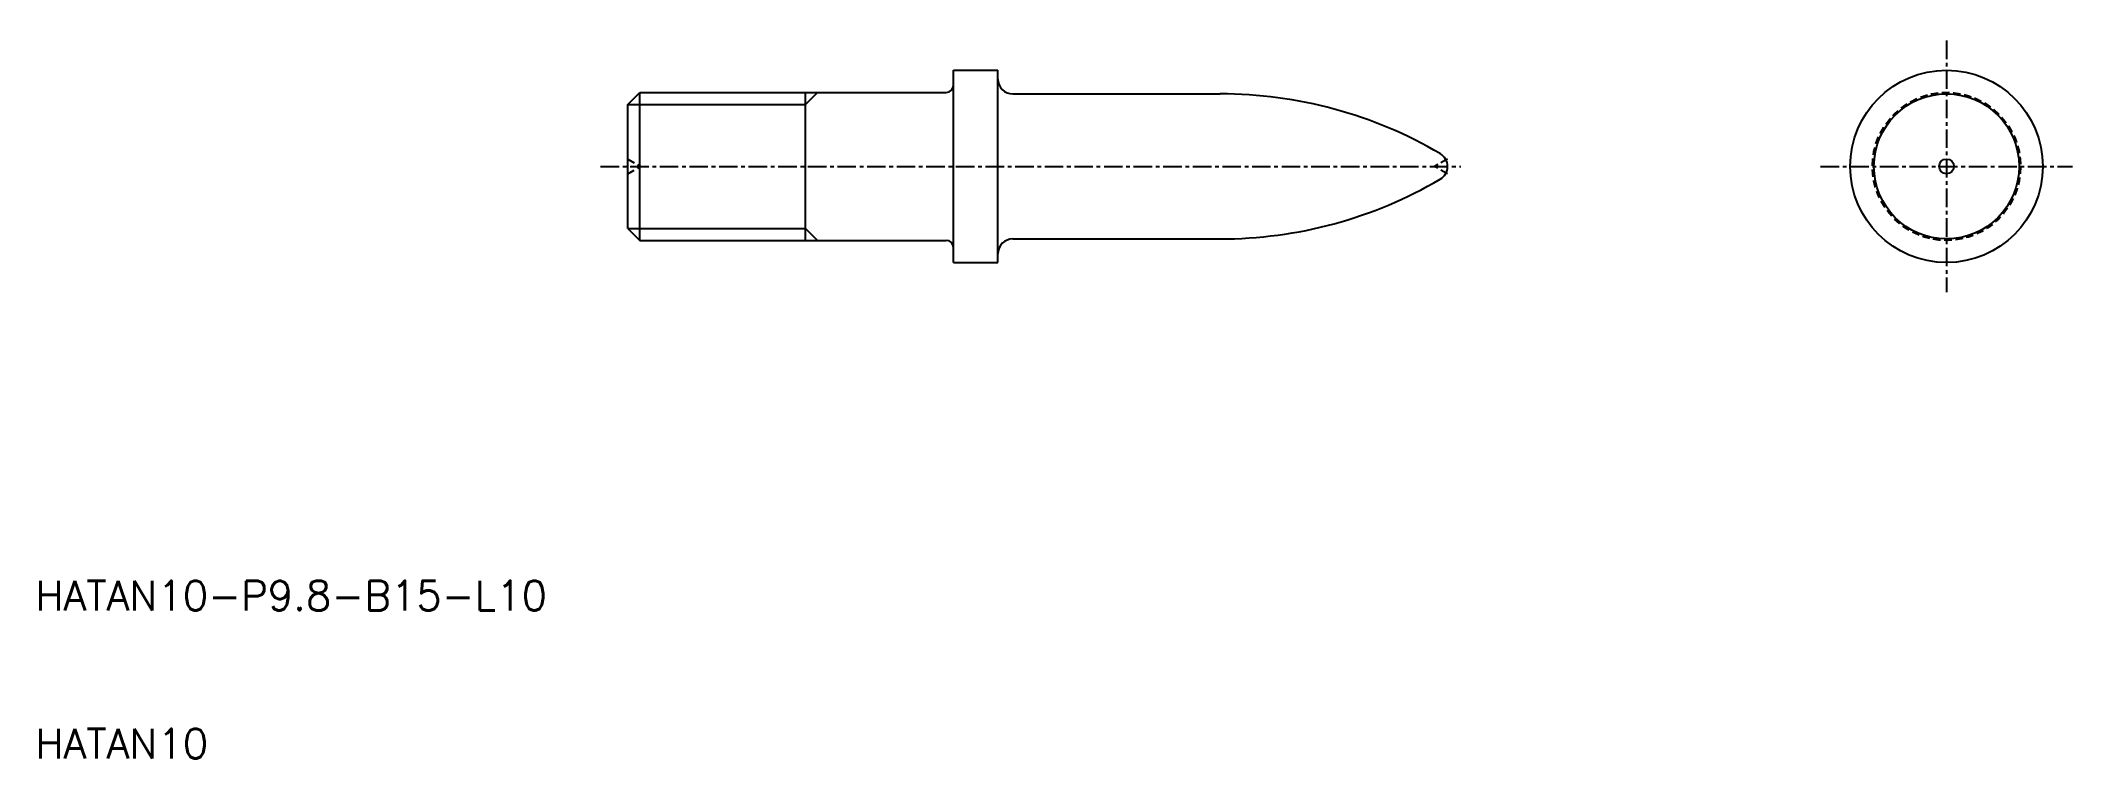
# Model space of a CAD drawing. Extents: x 10 to 148, y 10 to 58.
import ezdxf

# ---------------------------------------------------------------- set-up
doc = ezdxf.new("R2010")
doc.units = 0
doc.linetypes.add('CENTER', pattern=[2, 1.25, -0.25, 0.25, -0.25])
doc.linetypes.add('DASHED', pattern=[0.75, 0.5, -0.25])
doc.layers.get('0').update_dxf_attribs({"linetype": 'CONTINUOUS'})
doc.layers.add('CENTER', color=1, linetype='CENTER')
doc.styles.get("Standard").update_dxf_attribs({"font": 'txt.shx'})

msp = doc.modelspace()

# ---------------------------------------------------------------- linework, layer by layer
at = {"color": 7, "linetype": 'CONTINUOUS'}
for p, q in [((72, 43.5), (72, 56.5)), ((72, 56.5), (75, 56.5)), ((75, 43.5), (75, 56.5)), ((50, 54.19), (50.81, 55)), ((50.81, 55), (71.5, 55)), ((62, 45), (62, 55)), ((76, 54.9), (90, 54.9)), ((50, 45.81), (50, 54.19)), ((50, 45.81), (50.81, 45)), ((50.81, 45), (71.5, 45)), ((76, 45.1), (90, 45.1)), ((72, 43.5), (75, 43.5))]:
    msp.add_line(p, q, dxfattribs=at)
at = {"color": 3, "linetype": 'CONTINUOUS'}
for p, q in [((50.81, 45), (50.81, 55)), ((62, 54.19), (62.81, 55)), ((50, 54.19), (62, 54.19)), ((50, 45.81), (62, 45.81)), ((62, 45.81), (62.81, 45))]:
    msp.add_line(p, q, dxfattribs=at)
at = {"color": 3, "linetype": 'DASHED'}
for p, q in [((50, 50.5), (50.87, 50)), ((50, 49.5), (50.87, 50)), ((105.35, 50.5), (104.48, 50)), ((105.35, 49.5), (104.48, 50))]:
    msp.add_line(p, q, dxfattribs=at)
at = {"color": 7, "linetype": 'CONTINUOUS'}
for radius in [6.5, 4.9, 0.5]:
    msp.add_circle((139.06, 50), radius, dxfattribs=at)
at = {"color": 3, "linetype": 'DASHED'}
msp.add_circle((139.06, 50), 5, dxfattribs=at)
at = {"color": 7, "linetype": 'CONTINUOUS'}
for centre, radius, start, end in [((71.5, 55.5), 0.5, 270, 0), ((76, 55.9), 1, 180, 270), ((90, 25.5), 29.4, 59.6184, 90), ((104.36, 50), 1, 300.3816, 59.6184), ((90, 74.5), 29.4, 270, 300.3816), ((71.5, 44.5), 0.5, 0, 90), ((76, 44.1), 1, 90, 180)]:
    msp.add_arc(centre, radius, start, end, dxfattribs=at)
at = {"layer": 'CENTER', "color": 1, "linetype": 'CENTER'}
for p, q in [((139.06, 58.5), (139.06, 41.5)), ((48.16, 50), (106.25, 50)), ((130.56, 50), (147.56, 50))]:
    msp.add_line(p, q, dxfattribs=at)

# ---------------------------------------------------------------- texts
at = {"color": 7, "linetype": 'CONTINUOUS'}
for s, p in [('HATAN10-P9.8-B15-L10', (10, 20)), ('HATAN10 ', (10, 10))]:
    msp.add_text(s, height=2, dxfattribs=at).set_placement(p)

doc.saveas('drawing.dxf')
